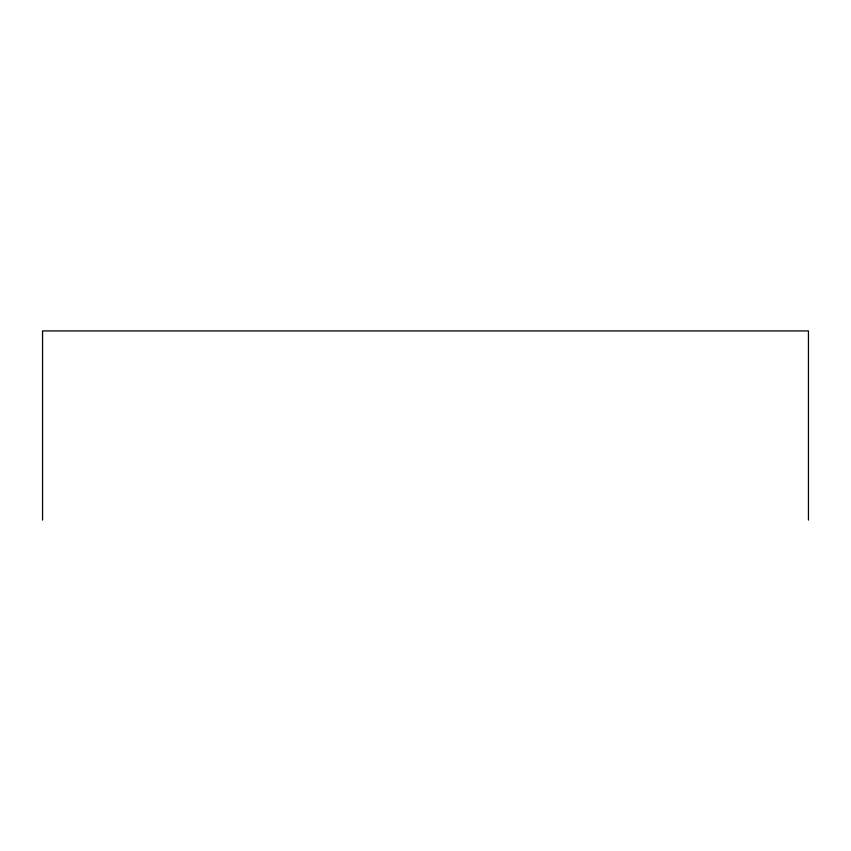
<?xml version="1.0" encoding="UTF-8"?>
<svg xmlns="http://www.w3.org/2000/svg" width="851" height="851" viewBox="0 0 851 851"><rect width="100%" height="100%" fill="white"/><g stroke="black" fill="none" stroke-linecap="round" stroke-linejoin="round"><path stroke-width="1.28" d="M808.45 520.078L808.45 330.922L42.55 330.922L42.55 520.078"/></g></svg>
